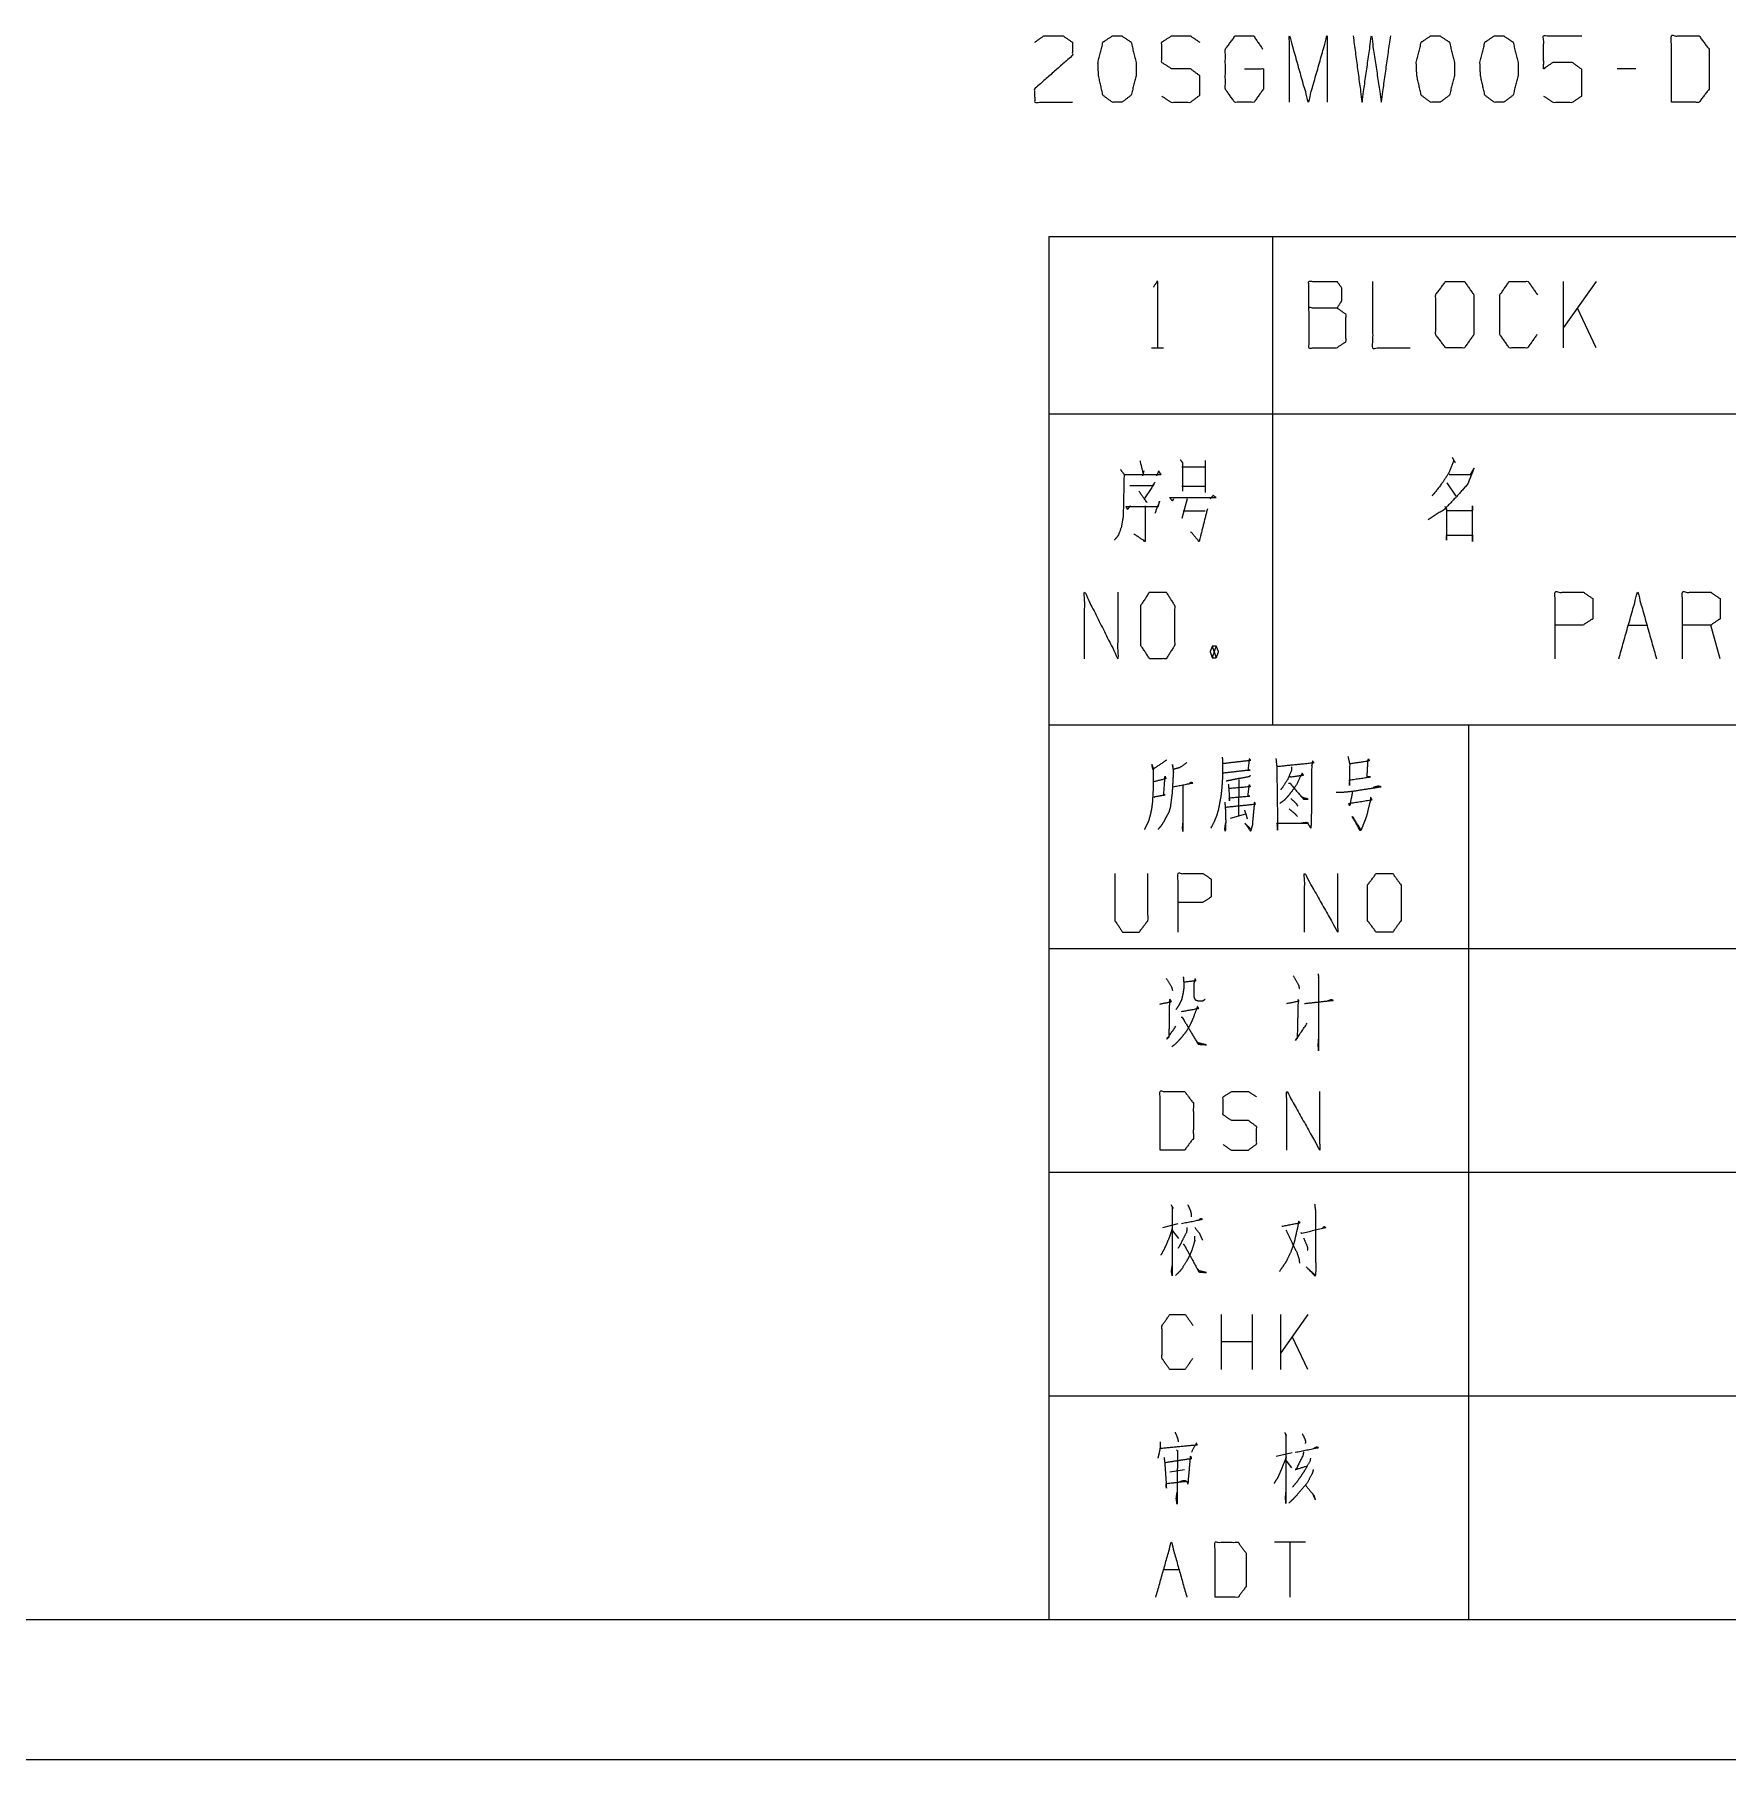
# Model space of a CAD drawing. Header units: millimetres. Extents: x 2210 to 79821, y -19430 to 2344.
# Drawn here: x 3592.8 to 3653.3, y 1492.8 to 1554.5 of the extents above; entities that cross this region are included whole.
import ezdxf

# ---------------------------------------------------------------- set-up
doc = ezdxf.new("R2010")
doc.units = ezdxf.units.MM
doc.layers.add('101', color=7, linetype='Continuous', true_color=0xffffff)

msp = doc.modelspace()

# ---------------------------------------------------------------- linework, layer by layer
msp.add_line((2209.782, 1492.822), (13049.157, 1492.822))
at = {"layer": '101', "color": 72, "linetype": 'Continuous', "lineweight": 18}
for p, q in [((3650.073, 1553.278), (3649.402, 1553.278)), ((3629.079, 1547.284), (3637.079, 1547.284)), ((3629.079, 1547.284), (3629.079, 1540.934)), ((3637.079, 1547.284), (3637.079, 1540.934)), ((3637.079, 1547.284), (3677.079, 1547.284)), ((3647.484, 1543.297), (3647.484, 1545.672)), ((3648.65, 1545.672), (3647.484, 1544.022)), ((3648.65, 1543.297), (3647.979, 1544.722)), ((3632.748, 1543.297), (3633.172, 1543.297)), ((3629.079, 1540.934), (3629.079, 1529.822)), ((3629.079, 1540.934), (3637.079, 1540.934)), ((3637.079, 1540.934), (3637.079, 1529.822)), ((3637.079, 1540.934), (3677.079, 1540.934)), ((3633.839, 1539.047), (3634.655, 1539.047)), ((3634.67, 1539.272), (3634.67, 1538.122)), ((3633.839, 1538.347), (3634.655, 1538.347)), ((3643.31, 1538.472), (3643.628, 1537.997)), ((3634.027, 1537.897), (3633.839, 1537.197)), ((3633.886, 1537.472), (3634.67, 1537.472)), ((3649.797, 1533.384), (3650.469, 1533.384)), ((3653.081, 1532.184), (3652.745, 1533.384)), ((3634.924, 1532.634), (3635.066, 1532.209)), ((3629.079, 1529.822), (3637.079, 1529.822)), ((3637.079, 1529.822), (3677.079, 1529.822)), ((3635.871, 1527.869), (3635.855, 1526.567)), ((3635.574, 1526.478), (3636.121, 1526.633)), ((3633.695, 1511.972), (3633.139, 1511.827)), ((3633.505, 1511.723), (3633.71, 1511.454)), ((3635.246, 1506.766), (3635.246, 1508.732)), ((3636.358, 1506.766), (3636.358, 1508.732)), ((3638.334, 1508.732), (3637.368, 1507.366)), ((3637.368, 1506.766), (3637.368, 1508.732)), ((3636.358, 1507.759), (3635.246, 1507.759)), ((3638.334, 1506.766), (3637.778, 1507.946)), ((3637.774, 1503.786), (3637.203, 1503.662)), ((3633.399, 1503.103), (3633.926, 1503.186)), ((3637.569, 1503.496), (3637.76, 1503.248)), ((3638.257, 1500.588), (3637.145, 1500.588)), ((3637.701, 1500.588), (3637.701, 1498.621)), ((3633.18, 1499.615), (3633.736, 1499.615))]:
    msp.add_line(p, q, dxfattribs=at)
at = {"layer": '101', "color": 133, "linetype": 'Continuous', "lineweight": 18}
for p, q in [((3629.079, 1529.822), (3629.079, 1497.822)), ((3629.079, 1529.822), (3809.079, 1529.822)), ((3644.079, 1529.822), (3644.079, 1497.822)), ((3629.079, 1521.822), (3809.079, 1521.822)), ((3629.079, 1513.822), (3679.079, 1513.822)), ((3629.079, 1505.822), (3679.079, 1505.822)), ((3419.079, 1497.822), (3809.079, 1497.822)), ((3629.079, 1497.822), (3809.079, 1497.822)), ((3394.079, 1492.822), (3814.079, 1492.822))]:
    msp.add_line(p, q, dxfattribs=at)
at = {"layer": '101', "color": 72, "linetype": 'Continuous', "lineweight": 18}
for points, knots in [([(3628.578, 1554.228), (3628.896, 1554.453), (3629.585, 1554.453), (3629.921, 1554.228), (3629.921, 1553.753), (3628.56, 1552.553), (3628.578, 1552.078), (3629.921, 1552.078)], [0, 0, 0.069694, 0.192979, 0.265273, 0.350227, 0.674741, 0.759752, 1, 1]), ([(3631.685, 1552.078), (3632.021, 1552.328), (3632.197, 1553.028), (3632.197, 1553.503), (3632.021, 1554.228), (3631.685, 1554.453), (3631.349, 1554.453), (3631.013, 1554.228), (3630.836, 1553.503), (3630.854, 1553.028), (3631.013, 1552.328), (3631.349, 1552.078), (3631.685, 1552.078)], [0, 0, 0.067527, 0.183972, 0.260585, 0.380944, 0.446144, 0.500307, 0.565506, 0.685864, 0.76253, 0.87831, 0.945837, 1, 1]), ([(3633.113, 1552.303), (3633.449, 1552.078), (3634.138, 1552.078), (3634.474, 1552.328), (3634.474, 1553.028), (3634.138, 1553.278), (3633.466, 1553.278), (3633.113, 1553.503), (3633.113, 1554.228), (3633.466, 1554.453), (3634.138, 1554.453), (3634.474, 1554.228)], [0, 0, 0.068034, 0.184053, 0.254519, 0.372335, 0.442801, 0.555845, 0.62637, 0.748394, 0.818919, 0.931963, 1, 1]), ([(3636.079, 1553.278), (3636.75, 1553.278), (3636.75, 1552.553), (3636.414, 1552.078), (3635.725, 1552.078), (3635.389, 1552.553), (3635.389, 1553.978), (3635.743, 1554.453), (3636.397, 1554.453), (3636.733, 1553.978)], [0, 0, 0.103295, 0.214796, 0.30426, 0.410276, 0.499741, 0.718897, 0.80996, 0.910534, 1, 1]), ([(3637.683, 1552.078), (3637.683, 1554.453), (3638.355, 1552.078), (3639.027, 1554.453), (3639.027, 1552.078)], [0, 0, 0.245192, 0.5, 0.754808, 1, 1]), ([(3639.96, 1554.453), (3640.278, 1552.078), (3640.614, 1554.453), (3640.967, 1552.078), (3641.303, 1554.453)], [0, 0, 0.249746, 0.499742, 0.750003, 1, 1]), ([(3643.067, 1552.078), (3643.403, 1552.328), (3643.58, 1553.028), (3643.58, 1553.503), (3643.403, 1554.228), (3643.067, 1554.453), (3642.731, 1554.453), (3642.395, 1554.228), (3642.219, 1553.503), (3642.236, 1553.028), (3642.395, 1552.328), (3642.731, 1552.078), (3643.067, 1552.078)], [0, 0, 0.067527, 0.183972, 0.260585, 0.380944, 0.446144, 0.500307, 0.565506, 0.685864, 0.76253, 0.87831, 0.945837, 1, 1]), ([(3645.344, 1552.078), (3645.679, 1552.328), (3645.856, 1553.028), (3645.856, 1553.503), (3645.679, 1554.228), (3645.344, 1554.453), (3645.008, 1554.453), (3644.672, 1554.228), (3644.495, 1553.503), (3644.513, 1553.028), (3644.672, 1552.328), (3645.008, 1552.078), (3645.344, 1552.078)], [0, 0, 0.067524, 0.18397, 0.260583, 0.380943, 0.446139, 0.500306, 0.565503, 0.685862, 0.762528, 0.878309, 0.945834, 1, 1]), ([(3646.772, 1552.303), (3647.107, 1552.078), (3647.797, 1552.078), (3648.133, 1552.303), (3648.133, 1553.253), (3647.797, 1553.503), (3647.107, 1553.503), (3646.772, 1553.278), (3646.772, 1554.453), (3648.133, 1554.453)], [0, 0, 0.062226, 0.168345, 0.230571, 0.376816, 0.441264, 0.547382, 0.609609, 0.790491, 1, 1]), ([(3651.342, 1552.078), (3652.332, 1552.078), (3652.686, 1552.553), (3652.686, 1553.978), (3652.332, 1554.453), (3651.342, 1554.453), (3651.342, 1552.078)], [0, 0, 0.142136, 0.227161, 0.43179, 0.516815, 0.658951, 1, 1]), ([(3632.818, 1545.472), (3632.96, 1545.672), (3632.96, 1543.297)], [0, 0, 0.093491, 1, 1]), ([(3638.378, 1544.722), (3638.378, 1545.672), (3639.385, 1545.672), (3639.544, 1545.447), (3639.544, 1544.972), (3639.385, 1544.722), (3638.378, 1544.722), (3638.378, 1543.297), (3639.368, 1543.297), (3639.703, 1543.522), (3639.703, 1544.497), (3639.385, 1544.722)], [0, 0, 0.115917, 0.238846, 0.272468, 0.330427, 0.366584, 0.489512, 0.663388, 0.78416, 0.833484, 0.952452, 1, 1]), ([(3640.654, 1545.672), (3640.654, 1543.297), (3641.998, 1543.297)], [0, 0, 0.638733, 1, 1]), ([(3643.267, 1543.297), (3643.938, 1543.297), (3644.274, 1543.772), (3644.274, 1545.197), (3643.938, 1545.672), (3643.267, 1545.672), (3642.913, 1545.197), (3642.913, 1543.772), (3643.267, 1543.297)], [0, 0, 0.102684, 0.191619, 0.409477, 0.498411, 0.601095, 0.691619, 0.909477, 1, 1]), ([(3646.533, 1543.772), (3646.197, 1543.297), (3645.543, 1543.297), (3645.207, 1543.772), (3645.207, 1545.197), (3645.543, 1545.672), (3646.215, 1545.672), (3646.551, 1545.197)], [0, 0, 0.11457, 0.243368, 0.357935, 0.638584, 0.753151, 0.88543, 1, 1]), ([(3631.642, 1538.947), (3631.767, 1538.772), (3631.736, 1537.272), (3631.673, 1536.897), (3631.564, 1536.597), (3631.422, 1536.422)], [0, 0, 0.081566, 0.649824, 0.793832, 0.914832, 1, 1]), ([(3632.332, 1539.272), (3632.442, 1538.822), (3632.473, 1538.897), (3632.426, 1538.722)], [0, 0, 0.638265, 0.750293, 1, 1]), ([(3633.776, 1539.297), (3633.854, 1539.197), (3633.854, 1538.172)], [0, 0, 0.110318, 1, 1]), ([(3643.398, 1538.772), (3644.158, 1538.772), (3644.282, 1538.997), (3644.052, 1538.422), (3643.628, 1537.947), (3643.222, 1537.522), (3642.638, 1537.147)], [0, 0, 0.213824, 0.286066, 0.460275, 0.639447, 0.80491, 1, 1]), ([(3643.504, 1539.372), (3643.61, 1539.197), (3643.557, 1539.272), (3643.363, 1538.797), (3643.133, 1538.447), (3642.78, 1537.997)], [0, 0, 0.113643, 0.164652, 0.449685, 0.682203, 1, 1]), ([(3631.783, 1538.772), (3633.085, 1538.772), (3633.007, 1538.897), (3632.928, 1538.722)], [0, 0, 0.79327, 0.883171, 1, 1]), ([(3631.971, 1538.372), (3632.787, 1538.372), (3632.881, 1538.497), (3632.489, 1537.897), (3632.583, 1537.772), (3632.301, 1538.172)], [0, 0, 0.349352, 0.41636, 0.723317, 0.790325, 1, 1]), ([(3631.987, 1537.647), (3631.893, 1537.522), (3631.846, 1537.622), (3632.991, 1537.622), (3633.038, 1537.822), (3632.866, 1537.372)], [0, 0, 0.074524, 0.127161, 0.67261, 0.770465, 1, 1]), ([(3633.541, 1537.897), (3633.494, 1537.822), (3633.399, 1537.947), (3635.047, 1537.947), (3634.953, 1538.022), (3634.843, 1537.897)], [0, 0, 0.040633, 0.112439, 0.86841, 0.923643, 1, 1]), ([(3632.521, 1537.647), (3632.521, 1536.372), (3632.113, 1536.647)], [0, 0, 0.721581, 1, 1]), ([(3634.749, 1537.547), (3634.451, 1536.372), (3634.153, 1536.722)], [0, 0, 0.725031, 1, 1]), ([(3643.239, 1537.622), (3643.292, 1537.547), (3643.292, 1536.422), (3643.292, 1536.597), (3644.229, 1536.597), (3644.229, 1536.372), (3644.229, 1537.647), (3644.229, 1537.472), (3643.328, 1537.472)], [0, 0, 0.018725, 0.248079, 0.283757, 0.474741, 0.520613, 0.780549, 0.816226, 1, 1]), ([(3630.358, 1532.184), (3630.358, 1534.559), (3631.551, 1532.184), (3631.551, 1534.559)], [0, 0, 0.320621, 0.679379, 1, 1]), ([(3632.681, 1532.184), (3633.277, 1532.184), (3633.575, 1532.659), (3633.575, 1534.084), (3633.277, 1534.559), (3632.681, 1534.559), (3632.367, 1534.084), (3632.367, 1532.659), (3632.681, 1532.184)], [0, 0, 0.094594, 0.183574, 0.409674, 0.498654, 0.593248, 0.683574, 0.909674, 1, 1]), ([(3647.185, 1532.184), (3647.185, 1534.559), (3648.192, 1534.559), (3648.528, 1534.334), (3648.528, 1533.609), (3648.175, 1533.384), (3647.185, 1533.384)], [0, 0, 0.401146, 0.571314, 0.639588, 0.762043, 0.832817, 1, 1]), ([(3651.738, 1532.184), (3651.738, 1534.559), (3652.745, 1534.559), (3653.081, 1534.334), (3653.081, 1533.609), (3652.745, 1533.384), (3651.738, 1533.384)], [0, 0, 0.400952, 0.571034, 0.639278, 0.761674, 0.829918, 1, 1]), ([(3634.924, 1532.209), (3635.066, 1532.209), (3635.144, 1532.434), (3635.066, 1532.634), (3634.924, 1532.634), (3634.846, 1532.434), (3634.924, 1532.209), (3635.066, 1532.634)], [0, 0, 0.086283, 0.23189, 0.363169, 0.449452, 0.580731, 0.726338, 1, 1]), ([(3633.28, 1528.554), (3633.218, 1528.51), (3632.796, 1528.223), (3632.765, 1528.399), (3632.812, 1528.223), (3632.812, 1527.649), (3632.796, 1527.295), (3632.781, 1527.052), (3632.749, 1526.81), (3632.702, 1526.589), (3632.64, 1526.368), (3632.562, 1526.213), (3632.5, 1526.081)], [0, 0, 0.024363, 0.186803, 0.243942, 0.302154, 0.485023, 0.597668, 0.675195, 0.753199, 0.825098, 0.898191, 0.953346, 1, 1]), ([(3634.014, 1528.466), (3633.764, 1528.289), (3633.53, 1528.223), (3633.499, 1528.399), (3633.53, 1528.134), (3633.514, 1527.869), (3633.499, 1527.582), (3633.483, 1527.339), (3633.452, 1527.119), (3633.421, 1526.876), (3633.374, 1526.699), (3633.296, 1526.567), (3633.218, 1526.412), (3633.14, 1526.28), (3633.062, 1526.169), (3632.983, 1526.081)], [0, 0, 0.096323, 0.172941, 0.229419, 0.31342, 0.396988, 0.487497, 0.564126, 0.634338, 0.711439, 0.768976, 0.817389, 0.871907, 0.92032, 0.962889, 1, 1]), ([(3635.278, 1528.664), (3635.293, 1528.466), (3635.293, 1528.112), (3635.278, 1527.781), (3635.262, 1527.56), (3635.231, 1527.273), (3635.184, 1527.03), (3635.137, 1526.765), (3635.075, 1526.567), (3634.997, 1526.368), (3634.872, 1526.125)], [0, 0, 0.076501, 0.212087, 0.339339, 0.424292, 0.535104, 0.630036, 0.733301, 0.813244, 0.895184, 1, 1]), ([(3635.324, 1528.443), (3636.292, 1528.554), (3636.246, 1528.598), (3636.199, 1528.201), (3636.277, 1528.201), (3635.309, 1528.09)], [0, 0, 0.39108, 0.416924, 0.577585, 0.60892, 1, 1]), ([(3637.197, 1528.62), (3637.228, 1528.333), (3637.26, 1526.059), (3637.244, 1526.302), (3638.352, 1526.302), (3638.274, 1526.324), (3638.118, 1526.302)], [0, 0, 0.069512, 0.617083, 0.675676, 0.942511, 0.962039, 1, 1]), ([(3637.244, 1528.333), (3638.555, 1528.466), (3638.508, 1528.532), (3638.477, 1528.333), (3638.462, 1526.346), (3638.446, 1526.125), (3638.337, 1526.302)], [0, 0, 0.32813, 0.348326, 0.398409, 0.893176, 0.948286, 1, 1]), ([(3639.772, 1528.686), (3639.835, 1528.421), (3639.835, 1527.649), (3639.835, 1527.847), (3640.584, 1527.958), (3640.459, 1527.958), (3640.49, 1528.51), (3640.506, 1528.598), (3640.537, 1528.532), (3640.428, 1528.51), (3639.835, 1528.421)], [0, 0, 0.076615, 0.294118, 0.350048, 0.563217, 0.598361, 0.753969, 0.779212, 0.799823, 0.831203, 1, 1]), ([(3632.843, 1527.229), (3632.874, 1527.251), (3633.233, 1527.317), (3633.186, 1527.295), (3633.233, 1527.98), (3633.264, 1527.891), (3632.827, 1527.781)], [0, 0, 0.022681, 0.239273, 0.269981, 0.676983, 0.732557, 1, 1]), ([(3636.277, 1528.002), (3636.23, 1527.958), (3635.84, 1527.891), (3635.621, 1527.847), (3635.418, 1527.803)], [0, 0, 0.07226, 0.516589, 0.766867, 1, 1]), ([(3637.681, 1527.98), (3637.744, 1527.958), (3638.181, 1528.024), (3638.134, 1528.09), (3637.931, 1527.671), (3637.775, 1527.45), (3637.634, 1527.273), (3637.494, 1527.119), (3637.338, 1527.008)], [0, 0, 0.033928, 0.260451, 0.302015, 0.540804, 0.679359, 0.795007, 0.902031, 1, 1]), ([(3637.759, 1528.311), (3637.759, 1528.201), (3637.619, 1527.869), (3637.447, 1527.604), (3637.369, 1527.494)], [0, 0, 0.119857, 0.510439, 0.853216, 1, 1]), ([(3633.514, 1527.604), (3634.217, 1527.737), (3634.17, 1527.759), (3634.092, 1527.715)], [0, 0, 0.834819, 0.895271, 1, 1]), ([(3633.873, 1527.649), (3633.873, 1526.015), (3633.858, 1526.125), (3633.873, 1526.302)], [0, 0, 0.849785, 0.907773, 1, 1]), ([(3635.496, 1527.693), (3635.512, 1527.538), (3635.543, 1527.097), (3635.527, 1527.207), (3636.261, 1527.273), (3636.199, 1527.273), (3636.246, 1527.671), (3636.277, 1527.604), (3635.512, 1527.538)], [0, 0, 0.056492, 0.217482, 0.258029, 0.525926, 0.548635, 0.694164, 0.720796, 1, 1]), ([(3637.65, 1527.737), (3637.697, 1527.737), (3638.181, 1527.163), (3638.352, 1527.163), (3638.181, 1527.207), (3638.103, 1527.251)], [0, 0, 0.037884, 0.645156, 0.784053, 0.927468, 1, 1]), ([(3639.351, 1527.406), (3639.554, 1527.406), (3639.96, 1527.45), (3640.959, 1527.604), (3640.849, 1527.627), (3640.693, 1527.582)], [0, 0, 0.107045, 0.322389, 0.855631, 0.914429, 1, 1]), ([(3639.944, 1527.45), (3639.835, 1526.92), (3639.804, 1527.008), (3640.631, 1527.141), (3640.584, 1527.229), (3640.584, 1527.141), (3640.49, 1526.765), (3640.428, 1526.523), (3640.35, 1526.324), (3640.288, 1526.169), (3640.241, 1526.059), (3640.209, 1526.037), (3639.928, 1526.545), (3640.225, 1526.081)], [0, 0, 0.136367, 0.159976, 0.371153, 0.396349, 0.418608, 0.516111, 0.579315, 0.633124, 0.675136, 0.705359, 0.714999, 0.861275, 1, 1]), ([(3635.371, 1527.052), (3635.387, 1526.854), (3635.403, 1526.346), (3635.387, 1526.015), (3635.371, 1526.103), (3635.403, 1526.324)], [0, 0, 0.147471, 0.523365, 0.768668, 0.835023, 1, 1]), ([(3635.403, 1526.876), (3636.464, 1526.986), (3636.433, 1527.052), (3636.417, 1526.942), (3636.37, 1526.434), (3636.355, 1526.235), (3636.292, 1526.015), (3636.089, 1526.302), (3636.308, 1526.081)], [0, 0, 0.374083, 0.399749, 0.43883, 0.61759, 0.687459, 0.767887, 0.891105, 1, 1]), ([(3636.074, 1526.765), (3636.136, 1526.589), (3636.167, 1526.456)], [0, 0, 0.579215, 1, 1]), ([(3637.666, 1526.81), (3637.868, 1526.655), (3637.962, 1526.545)], [0, 0, 0.637944, 1, 1]), ([(3637.728, 1527.185), (3637.9, 1527.03), (3637.978, 1526.92)], [0, 0, 0.630834, 1, 1]), ([(3631.435, 1524.502), (3631.435, 1522.824), (3631.716, 1522.405), (3632.31, 1522.405), (3632.622, 1522.824), (3632.622, 1524.502)], [0, 0, 0.33715, 0.438599, 0.557782, 0.66285, 1, 1]), ([(3633.698, 1522.405), (3633.698, 1524.502), (3634.588, 1524.502), (3634.885, 1524.303), (3634.885, 1523.663), (3634.573, 1523.464), (3633.698, 1523.464)], [0, 0, 0.401145, 0.571312, 0.639588, 0.762043, 0.832818, 1, 1]), ([(3638.224, 1522.405), (3638.224, 1524.502), (3639.411, 1522.405), (3639.411, 1524.502)], [0, 0, 0.317575, 0.682425, 1, 1]), ([(3640.784, 1522.405), (3641.377, 1522.405), (3641.674, 1522.824), (3641.674, 1524.083), (3641.377, 1524.502), (3640.784, 1524.502), (3640.472, 1524.083), (3640.472, 1522.824), (3640.784, 1522.405)], [0, 0, 0.102684, 0.19162, 0.409478, 0.498414, 0.601098, 0.69162, 0.909478, 1, 1]), ([(3633.277, 1520.761), (3633.465, 1520.452), (3633.496, 1520.32)], [0, 0, 0.726452, 1, 1]), ([(3633.886, 1520.805), (3633.902, 1520.607), (3633.902, 1520.386), (3633.871, 1520.187), (3633.824, 1519.988), (3633.761, 1519.856), (3633.699, 1519.745), (3633.621, 1519.635)], [0, 0, 0.161539, 0.340478, 0.503498, 0.668955, 0.787647, 0.890428, 1, 1]), ([(3633.917, 1520.629), (3634.339, 1520.673), (3634.308, 1520.739), (3634.261, 1520.562), (3634.261, 1520.408), (3634.261, 1520.121), (3634.276, 1520.055), (3634.308, 1519.988), (3634.37, 1519.966), (3634.448, 1519.944), (3634.557, 1519.944), (3634.62, 1519.966), (3634.667, 1520.01)], [0, 0, 0.256861, 0.301243, 0.412007, 0.505689, 0.679669, 0.720918, 0.765306, 0.805452, 0.854617, 0.920845, 0.960991, 1, 1]), ([(3637.819, 1520.849), (3638.006, 1520.518), (3638.037, 1520.386)], [0, 0, 0.736529, 1, 1]), ([(3638.709, 1520.916), (3638.724, 1520.761), (3638.724, 1518.178), (3638.709, 1518.354), (3638.724, 1518.575)], [0, 0, 0.049515, 0.872926, 0.929447, 1, 1]), ([(3633.043, 1519.834), (3633.465, 1519.922), (3633.402, 1520.01), (3633.387, 1519.834), (3633.371, 1518.664), (3633.293, 1518.575), (3633.621, 1519.039)], [0, 0, 0.167422, 0.209474, 0.278414, 0.733408, 0.779231, 1, 1]), ([(3637.585, 1519.856), (3638.022, 1519.944), (3637.991, 1519.988), (3637.959, 1518.619), (3637.897, 1518.531), (3638.318, 1519.149)], [0, 0, 0.163595, 0.183435, 0.685805, 0.725489, 1, 1]), ([(3638.225, 1519.856), (3639.24, 1519.966), (3639.177, 1519.988), (3639.052, 1519.944)], [0, 0, 0.837047, 0.891364, 1, 1]), ([(3633.824, 1519.569), (3634.433, 1519.679), (3634.386, 1519.745), (3634.245, 1519.348), (3634.167, 1519.171), (3634.089, 1519.017), (3633.964, 1518.818), (3633.824, 1518.641), (3633.683, 1518.487), (3633.574, 1518.377), (3633.48, 1518.31)], [0, 0, 0.254941, 0.288363, 0.462053, 0.541623, 0.612966, 0.709673, 0.80267, 0.888733, 0.952733, 1, 1]), ([(3633.808, 1519.37), (3633.839, 1519.37), (3634.417, 1518.399), (3634.714, 1518.377), (3634.417, 1518.443), (3634.339, 1518.531)], [0, 0, 0.016597, 0.617583, 0.775731, 0.937327, 1, 1]), ([(3633.059, 1514.612), (3633.933, 1514.612), (3634.245, 1515.031), (3634.245, 1516.29), (3633.933, 1516.709), (3633.059, 1516.709), (3633.059, 1514.612)], [0, 0, 0.142136, 0.227161, 0.43179, 0.516816, 0.658952, 1, 1]), ([(3635.306, 1514.811), (3635.603, 1514.612), (3636.212, 1514.612), (3636.508, 1514.833), (3636.508, 1515.451), (3636.212, 1515.672), (3635.618, 1515.672), (3635.306, 1515.87), (3635.306, 1516.511), (3635.618, 1516.709), (3636.212, 1516.709), (3636.508, 1516.511)], [0, 0, 0.068036, 0.184055, 0.254519, 0.372335, 0.4428, 0.555844, 0.62637, 0.748394, 0.81892, 0.931964, 1, 1]), ([(3637.585, 1514.612), (3637.585, 1516.709), (3638.771, 1514.612), (3638.771, 1516.709)], [0, 0, 0.317575, 0.682425, 1, 1]), ([(3633.447, 1512.655), (3633.52, 1512.531), (3633.491, 1512.572), (3633.491, 1510.13), (3633.461, 1510.274), (3633.491, 1510.481)], [0, 0, 0.048142, 0.065074, 0.880813, 0.930182, 1, 1]), ([(3634.047, 1512.655), (3634.134, 1512.469), (3634.164, 1512.344), (3634.164, 1512.22)], [0, 0, 0.449924, 0.728677, 1, 1]), ([(3638.582, 1512.676), (3638.612, 1512.448), (3638.612, 1510.875), (3638.626, 1510.357), (3638.612, 1510.15), (3638.597, 1510.109), (3638.275, 1510.44), (3638.597, 1510.15)], [0, 0, 0.066217, 0.519982, 0.669307, 0.729162, 0.741827, 0.875056, 1, 1]), ([(3633.491, 1511.827), (3633.403, 1511.537), (3633.3, 1511.289), (3633.198, 1511.061), (3633.081, 1510.854)], [0, 0, 0.285939, 0.539663, 0.775435, 1, 1]), ([(3634.017, 1511.848), (3634.003, 1511.682), (3633.856, 1511.392), (3633.754, 1511.185), (3633.695, 1511.102)], [0, 0, 0.201933, 0.596284, 0.876828, 1, 1]), ([(3633.827, 1511.993), (3634.574, 1512.137), (3634.515, 1512.158), (3634.442, 1512.117)], [0, 0, 0.838754, 0.907252, 1, 1]), ([(3634.295, 1511.848), (3634.471, 1511.62), (3634.515, 1511.516), (3634.574, 1511.392)], [0, 0, 0.535199, 0.744449, 1, 1]), ([(3637.412, 1511.889), (3638.056, 1512.013), (3638.012, 1512.075), (3637.968, 1511.827), (3637.909, 1511.579), (3637.851, 1511.309), (3637.734, 1510.978), (3637.602, 1510.709), (3637.587, 1510.668), (3637.47, 1510.481), (3637.324, 1510.274)], [0, 0, 0.244428, 0.272774, 0.366789, 0.461906, 0.564547, 0.695473, 0.807142, 0.823507, 0.905515, 1, 1]), ([(3638.085, 1511.661), (3638.129, 1511.641), (3638.978, 1511.848), (3638.919, 1511.868), (3638.86, 1511.827)], [0, 0, 0.045965, 0.873307, 0.932104, 1, 1]), ([(3634.281, 1511.537), (3634.295, 1511.372), (3634.208, 1511.082), (3634.12, 1510.854), (3634.017, 1510.668), (3633.842, 1510.378), (3633.739, 1510.254), (3633.608, 1510.13)], [0, 0, 0.103476, 0.291956, 0.443856, 0.576191, 0.787107, 0.887318, 1, 1]), ([(3633.886, 1511.247), (3633.93, 1511.206), (3634.442, 1510.254), (3634.72, 1510.233), (3634.456, 1510.295), (3634.383, 1510.378)], [0, 0, 0.033497, 0.633662, 0.788434, 0.938664, 1, 1]), ([(3637.558, 1511.744), (3637.953, 1510.937), (3638.026, 1510.709), (3638.041, 1510.564)], [0, 0, 0.70022, 0.886543, 1, 1]), ([(3638.187, 1511.475), (3638.319, 1511.165), (3638.334, 1511.02)], [0, 0, 0.698424, 1, 1]), ([(3634.222, 1507.159), (3633.944, 1506.766), (3633.403, 1506.766), (3633.125, 1507.159), (3633.125, 1508.339), (3633.403, 1508.732), (3633.959, 1508.732), (3634.237, 1508.339)], [0, 0, 0.114569, 0.243366, 0.357935, 0.638584, 0.753153, 0.885431, 1, 1]), ([(3633.59, 1504.531), (3633.677, 1504.324), (3633.707, 1504.179)], [0, 0, 0.60334, 1, 1]), ([(3637.511, 1504.511), (3637.569, 1504.407), (3637.555, 1504.428), (3637.555, 1501.985), (3637.54, 1502.171), (3637.555, 1502.378)], [0, 0, 0.039885, 0.048389, 0.86771, 0.930393, 1, 1]), ([(3638.14, 1504.469), (3638.243, 1504.262), (3638.257, 1504.179), (3638.243, 1504.117)], [0, 0, 0.609647, 0.831592, 1, 1]), ([(3633.063, 1504.179), (3633.063, 1503.993), (3633.004, 1503.703), (3632.975, 1503.6)], [0, 0, 0.316024, 0.817546, 1, 1]), ([(3633.063, 1503.952), (3634.38, 1504.076), (3634.351, 1504.138), (3634.175, 1503.807)], [0, 0, 0.748923, 0.787787, 1, 1]), ([(3633.648, 1503.89), (3633.677, 1503.848), (3633.663, 1501.964), (3633.634, 1502.151), (3633.663, 1502.378)], [0, 0, 0.021551, 0.822258, 0.902418, 1, 1]), ([(3638.184, 1503.827), (3638.169, 1503.703), (3637.921, 1503.206), (3637.891, 1503.186), (3638.345, 1503.331)], [0, 0, 0.104845, 0.570656, 0.600711, 1, 1]), ([(3637.891, 1503.807), (3638.711, 1503.972), (3638.652, 1503.993), (3638.535, 1503.931)], [0, 0, 0.811187, 0.871426, 1, 1]), ([(3633.195, 1503.62), (3633.224, 1503.434), (3633.282, 1502.523), (3633.268, 1502.689), (3633.999, 1502.772), (3633.912, 1502.792), (3633.751, 1502.751)], [0, 0, 0.083431, 0.487204, 0.560752, 0.886551, 0.926463, 1, 1]), ([(3633.999, 1502.772), (3634.058, 1502.668), (3634.146, 1503.662), (3634.175, 1503.579), (3633.253, 1503.434)], [0, 0, 0.055629, 0.522276, 0.563362, 1, 1]), ([(3637.569, 1503.641), (3637.438, 1503.31), (3637.335, 1503.062), (3637.247, 1502.875), (3637.13, 1502.689)], [0, 0, 0.339096, 0.594725, 0.790666, 1, 1]), ([(3638.535, 1503.186), (3638.491, 1503.041), (3638.316, 1502.71), (3638.14, 1502.503), (3637.95, 1502.275), (3637.789, 1502.109), (3637.657, 1501.985)], [0, 0, 0.100504, 0.349351, 0.529547, 0.726521, 0.879827, 1, 1]), ([(3638.433, 1503.6), (3638.418, 1503.496), (3638.243, 1503.186), (3638.228, 1503.165), (3638.096, 1502.958), (3637.95, 1502.751), (3637.789, 1502.565)], [0, 0, 0.084867, 0.374487, 0.395069, 0.594277, 0.800098, 1, 1]), ([(3638.257, 1502.627), (3638.55, 1502.275), (3638.608, 1502.109), (3638.521, 1502.316)], [0, 0, 0.533337, 0.737998, 1, 1]), ([(3632.902, 1498.621), (3633.458, 1500.588), (3634.014, 1498.621)], [0, 0, 0.500001, 1, 1]), ([(3635.023, 1498.621), (3635.843, 1498.621), (3636.136, 1499.015), (3636.136, 1500.195), (3635.843, 1500.588), (3635.023, 1500.588), (3635.023, 1498.621)], [0, 0, 0.142137, 0.227162, 0.431791, 0.516816, 0.658952, 1, 1])]:
    msp.add_open_spline(points, degree=1, knots=knots, dxfattribs=at)
msp.add_open_spline([(3649.461, 1532.184), (3650.133, 1534.559), (3650.805, 1532.184)], degree=1, dxfattribs=at)

doc.saveas('drawing.dxf')
